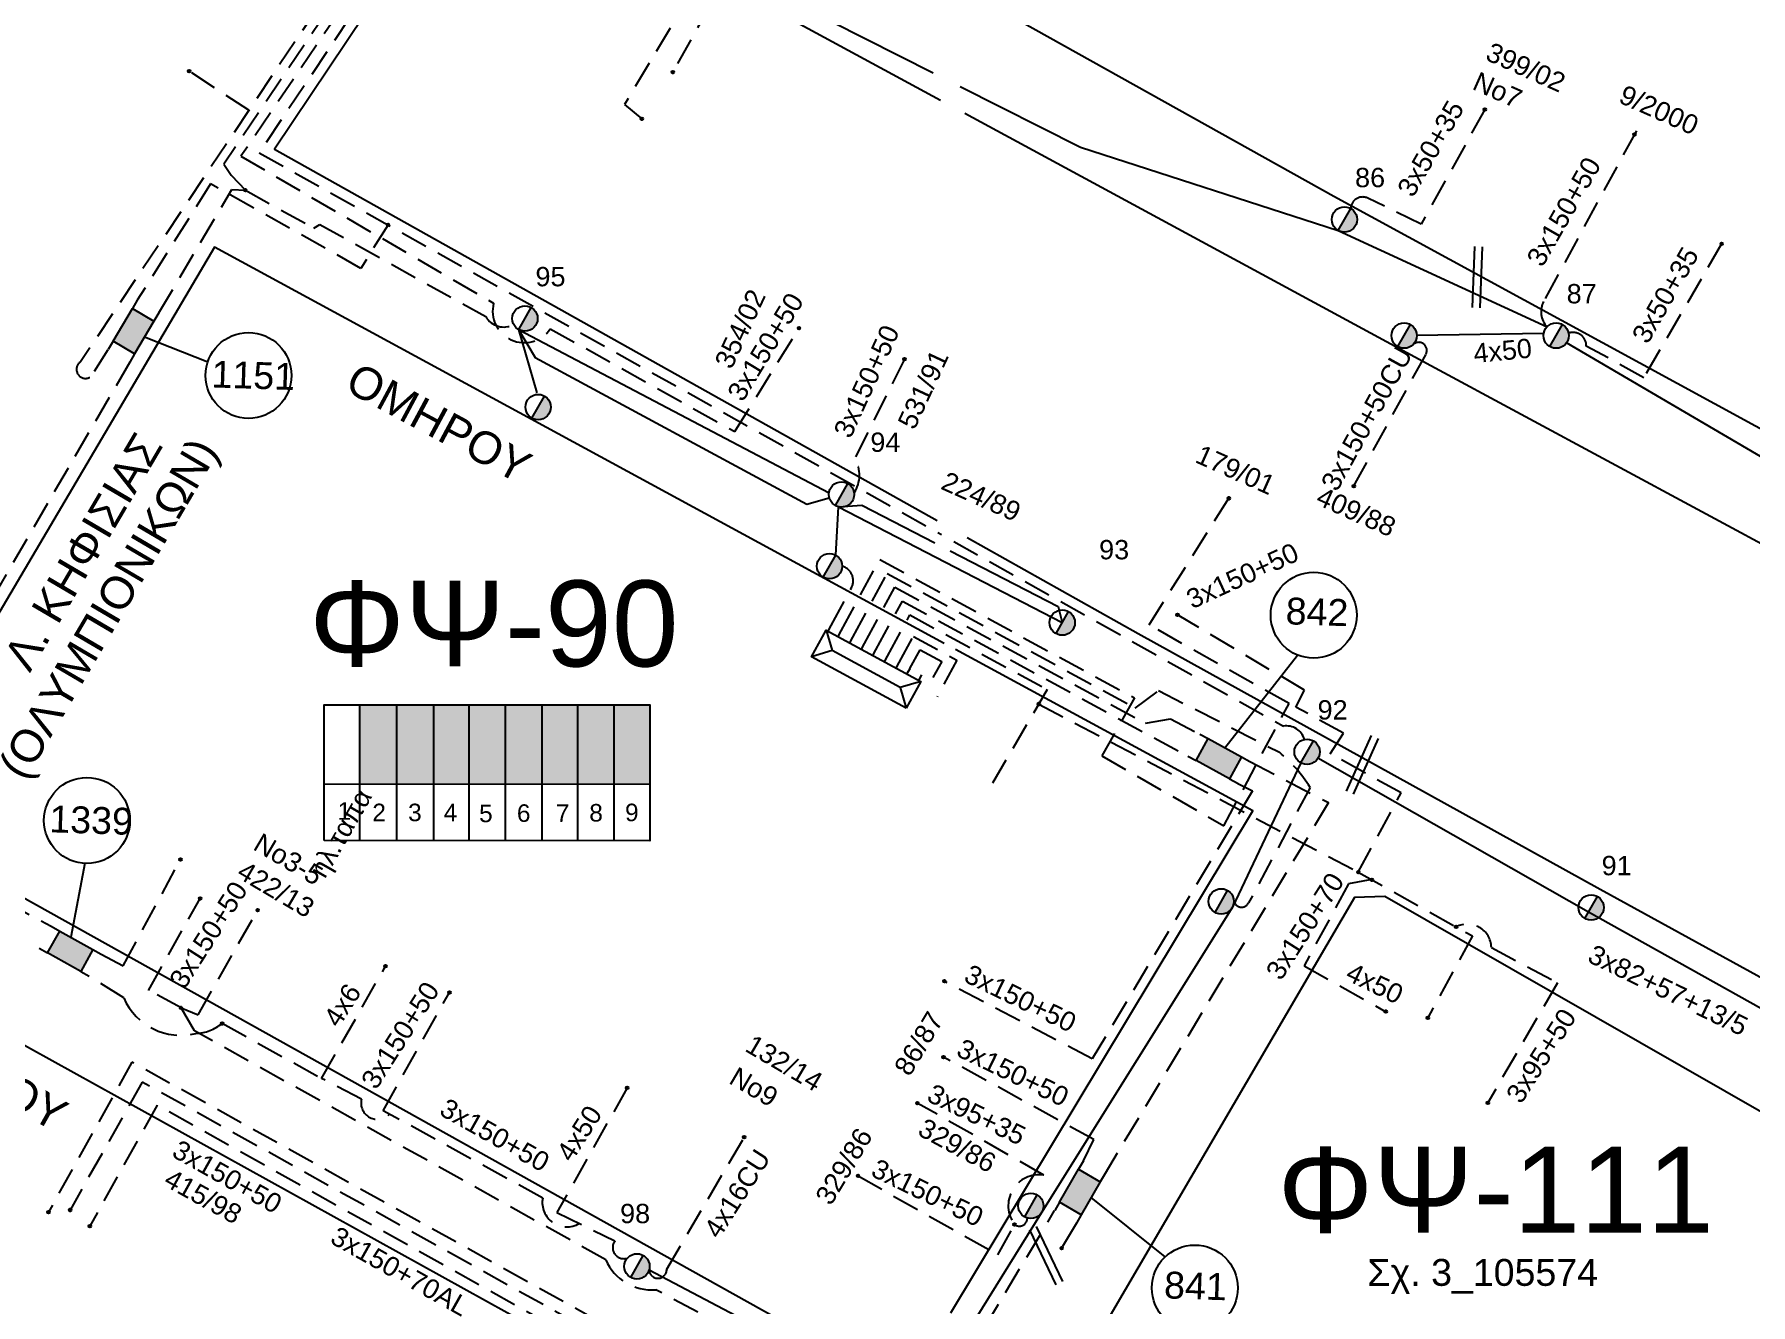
# Model space of a CAD drawing. Header units: millimetres. Extents: x 1421 to 11257, y 848 to 1896.
# Drawn here: x 10517.5 to 10677.4, y 1329.2 to 1447.4 of the extents above; entities that cross this region are included whole.
import ezdxf
from ezdxf.enums import TextEntityAlignment as Align

# ---------------------------------------------------------------- set-up
doc = ezdxf.new("R2010")
doc.units = ezdxf.units.MM
doc.linetypes.add('DASHED', pattern=[19.05, 12.7, -6.35])
for name, color, linetype, lineweight in [('3x150+50', 7, 'Continuous', 30), ('3x150+50 XLPE', 7, 'SYN_LINE', 30), ('3x150+70', 7, 'Continuous', 30), ('3x70+54.6+25 AL', 7, 'SYN_LINE', 30), ('3x82+57+13_5', 7, 'Continuous', 30), ('3x95+35', 7, 'Continuous', 30), ('3x95+50AL', 7, 'Continuous', 30), ('4x16CU', 7, 'Continuous', 30), ('4x50', 7, 'Continuous', 30), ('4x6', 7, 'SYN_LINE', 30), ('Άγνωστα', 7, 'Continuous', 30), ('Γυμνά εναέρια ΧΤ και ΦΟΠ (3Φ)   4x50+16AL', 7, 'Continuous', 30), ('Καλωδια Χ.Τ. 3x50+35', 7, 'Continuous', 30), ('Καλώδια ΧΤ   3x150+50CU', 7, 'DASHED', 30), ('Καλώδια ΧΤ   3x150AL+50CU', 7, 'DASHED', 30), ('Υπόγεια Καλώδια Δικτύου ΧΤ   .075', 7, 'DASHED', 30)]:
    doc.layers.add(name, color=color, linetype=linetype, lineweight=lineweight)
for name, color, linetype in [('Link Box 4 Διευθύνσεων', 7, 'Continuous'), ('Pillar OTE', 7, 'Continuous'), ('TEXT ΚΑΛΩΔΙΩΝ', 7, 'Continuous'), ('ΑΓΝΩΣΤΟ ΕΝΑΕΡΙΟ ΚΑΛΩΔΙΟ', 7, 'Continuous'), ('ΑΓΝΩΣΤΟ ΥΠΟΓΕΙΟ ΚΑΛΩΔΙΟ', 7, 'DASHED'), ('Στύλος ΦΜ', 7, 'Continuous'), ('Στύλος ΦΜ @ 1', 7, 'Continuous'), ('Συνδέσεις', 7, 'Continuous'), ('Τομή', 7, 'Continuous'), ('Υποσταθμός πόλεως', 7, 'Continuous'), ('Υπόβαθρο ΔΕΗ', 7, 'Continuous')]:
    doc.layers.add(name, color=color, linetype=linetype)
doc.styles.add('arial', font='ARIAL.TTF', dxfattribs={"height": 3})
doc.styles.get("Standard").update_dxf_attribs({"font": 'ARIAL.TTF', "height": 1.8})
doc.linetypes.add('SYN_LINE', pattern='A,0.5,-0.0001,["/\\/\\/\\/",Standard,S=0.1,R=0,X=0,Y=-0.05],-0.25', length=0.7501)

# ---------------------------------------------------------------- blocks, each defined once
blk = doc.blocks.new('ΥΠΑΡΧΩΝ ΤΣΙΜΕΝΤΕΝΙΟΣ ΣΤΥΛΟΣ')
at = {"layer": 'Στύλος ΦΜ'}
blk.add_hatch(color=7, dxfattribs=at).paths.add_polyline_path([(-1.29, -2.28, 0.574793), (2.62, 0, 0.268822), (1.3, 2.27)])
at = {"layer": 'Στύλος ΦΜ', "color": 7}
blk.add_line((-1.29, -2.28), (1.3, 2.27), dxfattribs=at)
blk.add_circle((0, 0), 2.62, dxfattribs=at)
at = {"layer": 'Στύλος ΦΜ', "flags": 4}
for tag, p in [('ΑΡΙΘΜΟΣ', (-4.68, 8.05)), ('ΤΥΠΟΣ', (-4.91, 3.03))]:
    blk.add_attdef(tag, p, '', height=4, dxfattribs=at)
blk = doc.blocks.new('LINK BOX 4 ΑΝΑΧΩΡΗΣΕΩΝ')
at = {"layer": 'Link Box 4 Διευθύνσεων', "ltscale": 40}
blk.add_hatch(color=256, dxfattribs=at).paths.add_polyline_path([(-3.54, 0), (-3.54, -4.67), (3.54, -4.67), (3.54, 0)])
for p, q in [((-3.54, 0), (-5.33, 0)), ((5.33, 0), (3.54, 0)), ((-3.54, -4.67), (-5.33, -4.67)), ((5.33, -4.67), (3.54, -4.67))]:
    blk.add_line(p, q, dxfattribs=at)
blk.add_lwpolyline([(-3.54, -4.67), (-3.54, 0), (3.54, 0), (3.54, -4.67)], close=True, dxfattribs=at)
blk = doc.blocks.new('ΥΠΟΣΤΑΘΜΟΣ ΠΟΛΕΩΣ 9 ΑΝΑΧΩΡΗΣΕΩΝ')
at = {"layer": 'Υποσταθμός πόλεως', "ltscale": 40}
for p, q in [((-9.63, -2.82), (-9.63, -4)), ((-7.12, -2.82), (-7.12, -4)), ((-4.84, -2.82), (-4.84, -4)), ((-2.36, -2.82), (-2.36, -4)), ((0.09, -2.82), (0.09, -4)), ((2.55, -2.82), (2.55, -4)), ((5.02, -2.82), (5.02, -4)), ((7.48, -2.82), (7.48, -4)), ((9.61, -2.82), (9.61, -4))]:
    blk.add_line(p, q, dxfattribs=at)
blk.add_lwpolyline([(-10.02, 2.82), (10.02, 2.82), (10.02, -2.82), (-10.02, -2.82)], close=True, dxfattribs=at)
for points in [[(-7.21, 0), (-10.02, 2.82)], [(-10.02, -2.82), (-7.21, 0)], [(-7.21, 0), (7.21, 0)], [(7.21, 0), (10.02, 2.82)], [(10.02, -2.82), (7.21, 0)]]:
    blk.add_lwpolyline(points, dxfattribs=at)
at = {"layer": 'Υποσταθμός πόλεως', "linetype": 'SYN_LINE', "ltscale": 40, "flags": 1}
for tag, p in [('ΜΕΤΑΣΧΗΜΑΤΙΣΜΟΣ', (10.79, 1.71)), ('ΙΣΧΥΣ', (10.77, -1.08)), ('ΑΡΙΘΜΟΣ', (10.89, -3.8))]:
    blk.add_attdef(tag, p, '', height=1.8, dxfattribs=at)
blk = doc.blocks.new('_ΣΥΝΔΕΣΗ')
at = {"layer": 'Συνδέσεις', "linetype": 'SYN_LINE', "ltscale": 40}
blk.add_hatch(color=256, dxfattribs=at).paths.add_polyline_path([(0.5, -0.01, 1), (-0.5, -0.01, 1)])
at = {"layer": 'Συνδέσεις'}
blk.add_circle((0, -0.01), 0.5, dxfattribs=at)
blk = doc.blocks.new('ΤΟΜΗ')
at = {"layer": 'Τομή', "ltscale": 40}
for p, q in [((11.33, -0.65), (-11.4, -0.65)), ((11.33, -3.42), (-11.4, -3.42))]:
    blk.add_line(p, q, dxfattribs=at)
blk = doc.blocks.new('A$C01BB34F8')
at = {"layer": 'Άγνωστα', "color": 7}
note = blk.add_mtext_dynamic_manual_height_columns('ηλ.ταπα\\P', width=1.8, gutter_width=12.5, heights=[0.0453, 0], dxfattribs=dict(at, insert=(0.37, 2.43), char_height=1.8, attachment_point=1, rotation=2.4309))
for column, words in zip(note.columns.linked_columns, ['\\P']):
    column.text = words

msp = doc.modelspace()

# ---------------------------------------------------------------- hatches: boundary and pattern name
at = {"layer": 'Καλώδια ΧΤ   3x150AL+50CU', "linetype": 'DASHED', "lineweight": -3, "ltscale": 0.2}
h = msp.add_hatch(color=133, dxfattribs=at)
h.dxf.hatch_style = 1
h.paths.add_polyline_path([(10551.31, 1385.06), (10547.87, 1385.06), (10547.87, 1377.7), (10551.3, 1377.69)])
h = msp.add_hatch(color=5, dxfattribs=at)
h.dxf.hatch_style = 1
h.paths.add_polyline_path([(10551.3, 1377.69), (10554.74, 1377.69), (10554.74, 1385.06), (10551.31, 1385.06)])
h = msp.add_hatch(color=27, dxfattribs=at)
h.dxf.hatch_style = 1
h.paths.add_polyline_path([(10558.04, 1385.06), (10554.74, 1385.06), (10554.74, 1377.69), (10558.04, 1377.69)])
h = msp.add_hatch(color=30, dxfattribs=at)
h.dxf.hatch_style = 1
h.paths.add_polyline_path([(10561.43, 1385.06), (10558.04, 1385.06), (10558.04, 1377.69), (10561.43, 1377.68)])
h = msp.add_hatch(color=1, dxfattribs=at)
h.dxf.hatch_style = 1
h.paths.add_polyline_path([(10561.43, 1377.68), (10564.82, 1377.68), (10564.83, 1385.06), (10561.43, 1385.06)])
h = msp.add_hatch(color=151, dxfattribs=at)
h.dxf.hatch_style = 1
h.paths.add_polyline_path([(10564.77, 1377.68), (10568.16, 1377.68), (10568.16, 1385.06), (10564.77, 1385.06)])
h = msp.add_hatch(color=206, dxfattribs=at)
h.dxf.hatch_style = 1
h.paths.add_polyline_path([(10568.1, 1377.68), (10571.5, 1377.68), (10571.5, 1385.06), (10568.1, 1385.06)])
h = msp.add_hatch(color=6, dxfattribs=at)
h.dxf.hatch_style = 1
h.paths.add_polyline_path([(10571.49, 1377.68), (10574.89, 1377.68), (10574.89, 1385.06), (10571.49, 1385.06)])

# ---------------------------------------------------------------- linework, layer by layer
at = {"layer": '3x150+50', "color": 5, "linetype": 'DASHED', "lineweight": -3, "ltscale": 0.2}
msp.add_lwpolyline([(10666.71, 1438.48), (10658.08, 1422.59, 0.327442), (10658.4, 1420.24, 5.658763)], format="xyb", dxfattribs=at)
at = {"layer": '3x150+50', "color": 6, "linetype": 'DASHED', "lineweight": -3, "ltscale": 0.2}
msp.add_lwpolyline([(10592.67, 1391.93), (10596.27, 1398.57), (10619.98, 1385.7), (10616.94, 1380.3), (10628.3, 1373.79), (10634.37, 1385.18), (10621.34, 1392.49), (10628.76, 1404.27)], dxfattribs=at)
at = {"layer": '3x150+50', "color": 1, "linetype": 'DASHED', "lineweight": -3, "ltscale": 0.2}
msp.add_lwpolyline([(10593.75, 1391.34), (10596.97, 1397.28), (10620.05, 1384.75), (10622.23, 1386.37), (10633.47, 1380.64, -0.081401), (10636.33, 1377.36), (10630.61, 1366.61, -0.683125), (10629.24, 1366.77, 7.797317)], format="xyb", dxfattribs=at)
at = {"layer": '3x150+50', "color": 30, "linetype": 'DASHED', "lineweight": -3, "ltscale": 0.2}
msp.add_lwpolyline([(10594.83, 1390.75), (10597.68, 1395.99), (10621, 1383.33), (10623.33, 1383.75), (10626.05, 1382.33)], dxfattribs=at)
at = {"layer": '3x150+50', "color": 151, "linetype": 'DASHED', "lineweight": -3, "ltscale": 0.2}
for points in [[(10595.91, 1390.16), (10598.38, 1394.7), (10624.93, 1380.28)], [(10629.62, 1377.74), (10630.96, 1377.04), (10616.05, 1352.11), (10602.38, 1359.26)]]:
    msp.add_lwpolyline(points, dxfattribs=at)
at = {"layer": '3x150+50', "color": 27, "linetype": 'DASHED', "lineweight": -3, "ltscale": 0.2}
for points in [[(10640.82, 1369.48), (10644.82, 1376.86), (10638.19, 1380.5), (10639.45, 1382.4), (10635.02, 1384.83), (10635.81, 1386.41), (10623.98, 1393.42)], [(10611.07, 1385.12), (10640.82, 1369.48), (10651.45, 1363.54), (10647.29, 1355.92)]]:
    msp.add_lwpolyline(points, dxfattribs=at)
at = {"layer": '3x150+50', "color": 5, "linetype": 'DASHED', "lineweight": -3, "ltscale": 0.2}
msp.add_lwpolyline([(10531.21, 1356.84), (10532.8, 1356.21), (10538.34, 1365.95)], dxfattribs=at)
at = {"layer": '3x150+50', "color": 62, "linetype": 'DASHED', "lineweight": -3, "ltscale": 0.2}
msp.add_lwpolyline([(10568.31, 1336.79, -0.644378), (10564.88, 1339.15), (10550.04, 1347.28), (10556.2, 1358.29)], format="xyb", dxfattribs=at)
at = {"layer": '3x150+50', "color": 6, "linetype": 'DASHED', "lineweight": -3, "ltscale": 0.2}
msp.add_lwpolyline([(10673.91, 1282.33, 1.020917), (10671.38, 1282.73), (10666.75, 1274.02), (10586.78, 1318.42), (10526.64, 1351.8), (10518.87, 1337.84)], format="xyb", dxfattribs=at)
at = {"layer": '3x150+50', "color": 27, "linetype": 'DASHED', "lineweight": -3, "ltscale": 0.2}
msp.add_lwpolyline([(10674.66, 1283.7, 0.577025), (10669.87, 1283.29), (10664.66, 1273.8), (10596.24, 1311.84), (10584.9, 1318.14), (10527.6, 1349.94), (10520.88, 1338.03)], format="xyb", dxfattribs=at)
at = {"layer": '3x150+50 XLPE', "color": 85, "linetype": 'DASHED', "lineweight": -3, "ltscale": 0.2}
msp.add_lwpolyline([(10579.84, 1453.71, -0.92909), (10578.72, 1451.29), (10572.5, 1440.92), (10574.11, 1439.59)], format="xyb", dxfattribs=at)
at = {"layer": '3x150+50 XLPE', "color": 6, "linetype": 'DASHED', "lineweight": -3, "ltscale": 0.2}
msp.add_lwpolyline([(10582.09, 1452.49, -0.91677), (10580.56, 1450.25), (10576.99, 1443.94)], format="xyb", dxfattribs=at)
at = {"layer": '3x150+50 XLPE', "color": 5, "linetype": 'DASHED', "lineweight": -3, "ltscale": 0.2}
msp.add_lwpolyline([(10544.13, 1429.76), (10559.58, 1421.18, 0.406076), (10562.19, 1420.44)], format="xyb", dxfattribs=at)
at = {"layer": '3x150+50 XLPE', "color": 2, "linetype": 'DASHED', "lineweight": -3, "ltscale": 0.2}
for points in [[(10526.44, 1416.94), (10501.42, 1373.99), (10519.13, 1364.44)], [(10523.78, 1361.84), (10525.82, 1360.76), (10531.15, 1370.64)]]:
    msp.add_lwpolyline(points, dxfattribs=at)
at = {"layer": '3x150+50 XLPE', "color": 206, "linetype": 'DASHED', "lineweight": -3, "ltscale": 0.2}
msp.add_lwpolyline([(10591.73, 1392.43), (10593.63, 1395.95, 0.487956), (10592.77, 1397.93)], format="xyb", dxfattribs=at)
at = {"layer": '3x150+50 XLPE', "color": 5, "linetype": 'DASHED', "lineweight": -3, "ltscale": 0.2}
msp.add_lwpolyline([(10598.08, 1388.99), (10599.4, 1391.41), (10603.43, 1389.22), (10601.62, 1385.79)], dxfattribs=at)
at = {"layer": '3x150+50 XLPE', "color": 133, "linetype": 'DASHED', "lineweight": -3, "ltscale": 0.2}
msp.add_lwpolyline([(10599.08, 1388.44), (10600.02, 1390.17), (10602.04, 1389.07), (10601.22, 1387.59)], dxfattribs=at)
at = {"layer": '3x150+50 XLPE', "color": 30, "linetype": 'DASHED', "lineweight": -3, "ltscale": 0.2}
msp.add_lwpolyline([(10630.73, 1379.79), (10638.05, 1375.95), (10617.24, 1341.43)], dxfattribs=at)
at = {"layer": '3x150+70', "color": 27, "linetype": 'DASHED', "lineweight": -3, "ltscale": 0.2}
msp.add_lwpolyline([(10642.09, 1368.78), (10639.92, 1368.38), (10635.77, 1360.77)], dxfattribs=at)
at = {"layer": '3x150+70', "color": 133, "linetype": 'DASHED', "lineweight": -3, "ltscale": 0.2}
msp.add_lwpolyline([(10597.92, 1309.46, 0.297885), (10594, 1311.53), (10582.23, 1318.09), (10528.98, 1347.78), (10522.72, 1336.54)], format="xyb", dxfattribs=at)
at = {"layer": '3x70+54.6+25 AL', "color": 2, "linetype": 'SYN_LINE', "lineweight": -3, "ltscale": 10}
for points in [[(10562.64, 1419.98), (10591.54, 1404.79)], [(10562.64, 1419.98), (10564.19, 1417.37), (10589.49, 1403.73), (10591.57, 1404.31)]]:
    msp.add_lwpolyline(points, dxfattribs=at)
at = {"layer": '3x70+54.6+25 AL', "color": 62, "linetype": 'SYN_LINE', "lineweight": -3, "ltscale": 15}
msp.add_lwpolyline([(10730.61, 1379.83), (10710.53, 1389.42), (10697.89, 1397.6), (10684.93, 1404.24), (10660.21, 1418.74)], dxfattribs=at)
at = {"layer": '3x70+54.6+25 AL', "color": 206, "linetype": 'SYN_LINE', "lineweight": -3, "ltscale": 10}
for points in [[(10592.18, 1398.98), (10592.41, 1403.49)], [(10592.41, 1403.49), (10594.59, 1403.63), (10601.4, 1400.12)], [(10592.41, 1403.49), (10613.26, 1392.7)], [(10602.81, 1399.39), (10612.87, 1394.19), (10613.26, 1392.7)]]:
    msp.add_lwpolyline(points, dxfattribs=at)
at = {"layer": '3x82+57+13_5', "color": 5, "linetype": 'Continuous', "lineweight": -3, "ltscale": 0.2}
for points in [[(10588.57, 1450.24), (10601.25, 1443.85)], [(10603.76, 1442.59), (10614.97, 1436.94), (10638.95, 1429.2), (10658.4, 1420.24)]]:
    msp.add_lwpolyline(points, dxfattribs=at)
at = {"layer": '3x82+57+13_5', "color": 62, "linetype": 'Continuous', "lineweight": -3, "ltscale": 0.2}
msp.add_lwpolyline([(10707.62, 1341.34), (10684.69, 1353.23), (10662.24, 1365.74), (10637.06, 1380.09)], dxfattribs=at)
at = {"layer": '3x95+35', "color": 1, "linetype": 'DASHED', "lineweight": -3, "ltscale": 0.2}
msp.add_lwpolyline([(10608.82, 1336.68, -0.673169), (10611.54, 1341.29), (10599.76, 1347.99)], format="xyb", dxfattribs=at)
at = {"layer": '3x95+50AL', "color": 27, "linetype": 'DASHED', "lineweight": -3, "ltscale": 0.2}
msp.add_lwpolyline([(10649.94, 1364.39, -0.555935), (10653.21, 1362.47), (10659.36, 1359.18), (10652.88, 1348.01)], format="xyb", dxfattribs=at)
at = {"layer": '4x16CU', "color": 62, "linetype": 'DASHED', "lineweight": -3, "ltscale": 0.2}
msp.add_lwpolyline([(10574.79, 1332.45, 0.978546), (10576.43, 1332.52), (10583.65, 1344.81)], format="xyb", dxfattribs=at)
at = {"layer": '4x50', "color": 62, "linetype": 'Continuous', "lineweight": -3, "ltscale": 0.2}
msp.add_lwpolyline([(10658.08, 1419.6), (10646.27, 1419.43)], dxfattribs=at)
at = {"layer": '4x50', "color": 27, "linetype": 'DASHED', "lineweight": -3, "ltscale": 0.2}
msp.add_lwpolyline([(10635.77, 1360.77), (10643.38, 1356.49)], dxfattribs=at)
at = {"layer": '4x50', "color": 62, "linetype": 'DASHED', "lineweight": -3, "ltscale": 0.2}
msp.add_lwpolyline([(10572.74, 1349.4), (10566.21, 1337.82), (10571.6, 1335.16, 0.730664), (10572.77, 1333.56, -2.262632)], format="xyb", dxfattribs=at)
at = {"layer": '4x6', "color": 62, "linetype": 'DASHED', "lineweight": -3, "ltscale": 0.2}
for points in [[(10550.63, 1346.95, -0.757274), (10548, 1348.34), (10544.29, 1350.29), (10550.25, 1360.72)], [(10532.6, 1354.47), (10532.6, 1354.47, -0.368134), (10525.88, 1357.77), (10522.65, 1359.8)], [(10532.6, 1354.47, 0.164164), (10535.04, 1355.41, -1.45925)]]:
    msp.add_lwpolyline(points, format="xyb", dxfattribs=at)
msp.add_lwpolyline([(10535.04, 1355.41), (10544.29, 1350.29)], dxfattribs=at)
at = {"layer": 'Pillar OTE', "lineweight": -3, "ltscale": 40}
for points in [[(10544.54, 1372.42), (10544.54, 1385.06), (10574.87, 1385.06), (10574.87, 1372.39), (10544.54, 1372.42)], [(10547.86, 1372.42), (10547.87, 1385.06)], [(10551.3, 1372.41), (10551.31, 1385.06)], [(10554.74, 1372.41), (10554.74, 1385.06)], [(10558.04, 1372.41), (10558.04, 1385.06)], [(10561.43, 1372.4), (10561.43, 1385.06)], [(10564.82, 1372.4), (10564.83, 1385.06)], [(10568.16, 1372.4), (10568.16, 1385.06)], [(10571.55, 1372.39), (10571.55, 1385.06)], [(10544.54, 1377.7), (10574.87, 1377.67)]]:
    msp.add_lwpolyline(points, dxfattribs=at)
at = {"layer": 'ΑΓΝΩΣΤΟ ΕΝΑΕΡΙΟ ΚΑΛΩΔΙΟ', "color": 2, "linetype": 'Continuous', "lineweight": -3, "ltscale": 0.2}
msp.add_lwpolyline([(10562.64, 1419.98), (10564.33, 1414.09)], dxfattribs=at)
at = {"layer": 'ΑΓΝΩΣΤΟ ΕΝΑΕΡΙΟ ΚΑΛΩΔΙΟ', "color": 1, "linetype": 'Continuous', "lineweight": -3, "ltscale": 0.2}
msp.add_lwpolyline([(10635.47, 1379.66), (10629.12, 1366.23), (10611.3, 1337.73), (10600.31, 1320.06)], dxfattribs=at)
at = {"layer": 'ΑΓΝΩΣΤΟ ΥΠΟΓΕΙΟ ΚΑΛΩΔΙΟ', "color": 173, "linetype": 'DASHED', "lineweight": -3, "ltscale": 0.2}
for points in [[(10562.41, 1479.92), (10556.11, 1470.45, 0.481175), (10556.62, 1468.87), (10554.52, 1465.74), (10521.84, 1416.96, 1.492344), (10523.14, 1416.11), (10524.43, 1418.13)], [(10544.42, 1450.67), (10545.97, 1449.58), (10536.78, 1436.1), (10560.31, 1422.42, 0.841631), (10565.59, 1420.05), (10582.77, 1410.48), (10588.75, 1420.11)]]:
    msp.add_lwpolyline(points, format="xyb", dxfattribs=at)
at = {"layer": 'ΑΓΝΩΣΤΟ ΥΠΟΓΕΙΟ ΚΑΛΩΔΙΟ', "color": 5, "linetype": 'DASHED', "lineweight": -3, "ltscale": 0.2}
msp.add_lwpolyline([(10586.84, 1454.35, 0.483035), (10574.62, 1461.62), (10560.81, 1468.81, 0.382601), (10557.45, 1468.31), (10555.47, 1465.39), (10535.18, 1435.35), (10535.88, 1434.35), (10537.2, 1432.94), (10543.57, 1429.42), (10544.13, 1429.76)], format="xyb", dxfattribs=at)
at = {"layer": 'ΑΓΝΩΣΤΟ ΥΠΟΓΕΙΟ ΚΑΛΩΔΙΟ', "color": 2, "linetype": 'DASHED', "lineweight": -3, "ltscale": 0.2}
for points in [[(10581.21, 1456.17, 0.620256), (10575.11, 1456.86), (10559.35, 1465.06), (10558.11, 1465.71), (10557.51, 1464.81), (10538.49, 1436.42), (10602.01, 1400.89)], [(10603.15, 1400.25), (10633.85, 1383.07, -0.375514), (10635.8, 1381.84)]]:
    msp.add_lwpolyline(points, format="xyb", dxfattribs=at)
at = {"layer": 'ΑΓΝΩΣΤΟ ΥΠΟΓΕΙΟ ΚΑΛΩΔΙΟ', "color": 173, "linetype": 'DASHED', "lineweight": -3, "ltscale": 0.2}
msp.add_lwpolyline([(10537.53, 1440.38), (10531.97, 1444.01)], dxfattribs=at)
at = {"layer": 'ΑΓΝΩΣΤΟ ΥΠΟΓΕΙΟ ΚΑΛΩΔΙΟ', "color": 2, "linetype": 'DASHED', "lineweight": -3, "ltscale": 0.2}
msp.add_lwpolyline([(10550.48, 1429.72), (10547.96, 1425.67), (10533.96, 1433.53), (10527.14, 1422.72)], dxfattribs=at)
at = {"layer": 'ΑΓΝΩΣΤΟ ΥΠΟΓΕΙΟ ΚΑΛΩΔΙΟ', "color": 5, "linetype": 'DASHED', "lineweight": -3, "ltscale": 0.2}
msp.add_lwpolyline([(10529.15, 1421.53), (10535.94, 1433), (10537.2, 1432.94)], dxfattribs=at)
at = {"layer": 'ΑΓΝΩΣΤΟ ΥΠΟΓΕΙΟ ΚΑΛΩΔΙΟ', "color": 206, "linetype": 'DASHED', "lineweight": -3, "ltscale": 0.2}
msp.add_lwpolyline([(10598.56, 1417.21), (10593.94, 1407.96, -0.295343), (10593.88, 1404.78, 6.327541)], format="xyb", dxfattribs=at)
at = {"layer": 'Γυμνά εναέρια ΧΤ και ΦΟΠ (3Φ)   4x50+16AL', "color": 62, "linetype": 'Continuous', "lineweight": -3, "ltscale": 0.2}
msp.add_lwpolyline([(10598.47, 1319.97), (10574.79, 1332.45)], dxfattribs=at)
at = {"layer": 'Καλωδια Χ.Τ. 3x50+35', "color": 5, "linetype": 'DASHED', "lineweight": -3, "ltscale": 0.2}
msp.add_lwpolyline([(10652.61, 1440.46), (10646.68, 1429.79), (10641.7, 1432.2, 0.543992), (10640.12, 1431.24, 2.522523)], format="xyb", dxfattribs=at)
at = {"layer": 'Καλωδια Χ.Τ. 3x50+35', "color": 62, "linetype": 'DASHED', "lineweight": -3, "ltscale": 0.2}
msp.add_lwpolyline([(10674.65, 1427.96), (10667.41, 1415.49), (10662.05, 1418.44, 0.534067), (10660.4, 1419.63, 45.210647)], format="xyb", dxfattribs=at)
at = {"layer": 'Καλώδια ΧΤ   3x150+50CU', "color": 62, "linetype": 'DASHED', "lineweight": -3, "ltscale": 0.2}
msp.add_lwpolyline([(10640.39, 1405.38), (10647.11, 1417.66, 0.87271), (10645.91, 1418.56, 0.669349)], format="xyb", dxfattribs=at)
at = {"layer": 'Καλώδια ΧΤ   3x150+50CU', "color": 5, "linetype": 'DASHED', "lineweight": -3, "ltscale": 0.2}
for points in [[(10596.24, 1319.11, -0.026755), (10596.12, 1319.53), (10575.41, 1330.62, -0.321383), (10570.76, 1333.4), (10532.46, 1354.71), (10531.21, 1356.84), (10528.19, 1358.47), (10532.99, 1367.03)], [(10601.37, 1316.62, 0.415344), (10602.11, 1320.57), (10612.55, 1337.99)]]:
    msp.add_lwpolyline(points, format="xyb", dxfattribs=at)
at = {"layer": 'Καλώδια ΧΤ   3x150+50CU', "color": 30, "linetype": 'DASHED', "lineweight": -3, "ltscale": 0.2}
for points in [[(10615.23, 1342.6), (10616.19, 1344.6), (10602.21, 1352.27)], [(10614.57, 1336.82), (10613.2, 1334.48)]]:
    msp.add_lwpolyline(points, dxfattribs=at)
at = {"layer": 'Καλώδια ΧΤ   3x150+50CU', "color": 1, "linetype": 'DASHED', "lineweight": -3, "ltscale": 0.2}
msp.add_lwpolyline([(10594.24, 1341.21), (10607.25, 1333.88), (10608.82, 1336.68, 0.640703), (10610.01, 1337.35, -1.117933)], format="xyb", dxfattribs=at)
at = {"layer": 'Υπόβαθρο ΔΕΗ', "lineweight": -3, "ltscale": 0.1}
for points in [[(10602.8, 1452.35), (10638.54, 1432.38), (10730.98, 1382.06), (10751.34, 1417.21), (10685.5, 1453.91), (10619.26, 1491.07), (10587.23, 1509.25), (10564.51, 1473.74), (10602.46, 1452.54)], [(10601.93, 1441.3), (10579.5, 1453.44), (10558.44, 1464.41), (10539.92, 1436.77), (10601.6, 1402.19)], [(10604.39, 1400.63), (10620.33, 1391.69), (10663.34, 1367.91), (10708.41, 1343.18), (10726.22, 1374.99), (10706.45, 1384.9), (10647.57, 1416.61), (10604.2, 1440.07)], [(10602.26, 1390.77), (10534.34, 1427.64), (10503.04, 1374.63), (10598.59, 1321.32), (10602.05, 1327.07)], [(10602.89, 1328.46), (10631, 1375.17), (10603.31, 1390.2)]]:
    msp.add_lwpolyline(points, dxfattribs=at)
at = {"layer": 'Υπόβαθρο ΔΕΗ', "lineweight": -3}
for points in [[(10527.82, 1419.29), (10533.7, 1416.98)], [(10628.39, 1381.06), (10635.17, 1389.68)], [(10522.24, 1370.3), (10520.95, 1363.42)], [(10622.85, 1333.69), (10615.95, 1339.19)]]:
    msp.add_lwpolyline(points, dxfattribs=at)
at = {"layer": 'Υπόβαθρο ΔΕΗ', "lineweight": -3, "ltscale": 0.1}
for points in [[(10702.54, 1333.32), (10643.28, 1367.21), (10640.46, 1367.13), (10610.22, 1315.39), (10672.12, 1281.05)], [(10501.24, 1317.82), (10489.9, 1352.02), (10496.98, 1364.22), (10579.74, 1318.44), (10592.59, 1311.33), (10566.83, 1267.13), (10506.22, 1302.78)]]:
    msp.add_lwpolyline(points, close=True, dxfattribs=at)
at = {"layer": 'Υπόβαθρο ΔΕΗ', "lineweight": -3}
for centre in [(10537.49, 1415.7), (10636.67, 1393.39), (10522.45, 1374.29), (10625.6, 1330.78)]:
    msp.add_circle(centre, 4, dxfattribs=at)
at = {"layer": 'Υπόγεια Καλώδια Δικτύου ΧΤ   .075', "color": 27, "linetype": 'DASHED', "lineweight": -3, "ltscale": 0.2}
msp.add_lwpolyline([(10596.99, 1389.58), (10599.07, 1393.41), (10611.86, 1386.47), (10606.77, 1377.76)], dxfattribs=at)

# ---------------------------------------------------------------- block references
at = {"layer": '3x150+50 XLPE', "color": 7, "linetype": 'DASHED', "lineweight": -3, "ltscale": 0.2, "rotation": 57.77255217523139}
msp.add_blockref('A$C01BB34F8', (10537.79, 1355.66), dxfattribs=at)
at = {"layer": 'Link Box 4 Διευθύνσεων', "lineweight": -3}
for p, xscale, yscale, zscale, rotation in [((10525.78, 1420.42), 0.4999999999999998, 0.4999999999999998, 0.4999999999999998, 59.43775118113164), ((10627.28, 1379.01), 0.4999999999999999, 0.4999999999999999, 0.4999999999999999, 151.5031712097661), ((10520.32, 1361.1), 0.4999999999999997, 0.4999999999999997, 0.4999999999999997, 150.8418962034685), ((10613.89, 1340.3), 0.4999999999999997, 0.4999999999999997, 0.4999999999999997, 59.88792151950855)]:
    msp.add_blockref('LINK BOX 4 ΑΝΑΧΩΡΗΣΕΩΝ', p, dxfattribs=dict(at, xscale=xscale, yscale=yscale, zscale=zscale, rotation=rotation))
at = {"layer": 'Στύλος ΦΜ @ 1', "color": 1, "lineweight": -3, "ltscale": 40}
ref = msp.add_blockref('ΥΠΑΡΧΩΝ ΤΣΙΜΕΝΤΕΝΙΟΣ ΣΤΥΛΟΣ', (10639.53, 1430.22), dxfattribs=dict(at, xscale=0.4499999999998181, yscale=0.4499999999998181, zscale=0.4499999999998181))
ref.add_attrib('ΑΡΙΘΜΟΣ', '86', (10640.52, 1433.22), dxfattribs={"layer": 'Στύλος ΦΜ', "height": 1.8, "flags": 4})
ref = msp.add_blockref('ΥΠΑΡΧΩΝ ΤΣΙΜΕΝΤΕΝΙΟΣ ΣΤΥΛΟΣ', (10563.23, 1421), dxfattribs=dict(at, xscale=0.4499999999998181, yscale=0.4499999999998181, zscale=0.4499999999998181))
ref.add_attrib('ΑΡΙΘΜΟΣ', '95', (10564.21, 1424), dxfattribs={"layer": 'Στύλος ΦΜ', "height": 1.8, "flags": 4})
ref = msp.add_blockref('ΥΠΑΡΧΩΝ ΤΣΙΜΕΝΤΕΝΙΟΣ ΣΤΥΛΟΣ', (10659.24, 1419.41), dxfattribs=dict(at, xscale=0.4499999999998181, yscale=0.4499999999998181, zscale=0.4499999999998181))
ref.add_attrib('ΑΡΙΘΜΟΣ', '87', (10660.22, 1422.41), dxfattribs={"layer": 'Στύλος ΦΜ', "height": 1.8, "flags": 4})
at = {"layer": 'Στύλος ΦΜ @ 1', "color": 1, "lineweight": -3, "ltscale": 40, "xscale": 0.4499999999998181, "yscale": 0.4499999999998181, "zscale": 0.4499999999998181}
for p in [(10645.09, 1419.41), (10564.46, 1412.76), (10591.59, 1397.95), (10628.06, 1366.76), (10610.34, 1338.42)]:
    msp.add_blockref('ΥΠΑΡΧΩΝ ΤΣΙΜΕΝΤΕΝΙΟΣ ΣΤΥΛΟΣ', p, dxfattribs=at)
at = {"layer": 'Στύλος ΦΜ @ 1', "color": 1, "lineweight": -3, "ltscale": 40}
ref = msp.add_blockref('ΥΠΑΡΧΩΝ ΤΣΙΜΕΝΤΕΝΙΟΣ ΣΤΥΛΟΣ', (10592.71, 1404.63), dxfattribs=dict(at, xscale=0.4499999999998181, yscale=0.4499999999998181, zscale=0.4499999999998181))
ref.add_attrib('ΑΡΙΘΜΟΣ', '94', (10595.39, 1408.59), dxfattribs={"layer": 'Στύλος ΦΜ', "height": 1.8, "flags": 4})
ref = msp.add_blockref('ΥΠΑΡΧΩΝ ΤΣΙΜΕΝΤΕΝΙΟΣ ΣΤΥΛΟΣ', (10613.26, 1392.7), dxfattribs=dict(at, xscale=0.4499999999998181, yscale=0.4499999999998181, zscale=0.4499999999998181))
ref.add_attrib('ΑΡΙΘΜΟΣ', '93', (10616.69, 1398.59), dxfattribs={"layer": 'Στύλος ΦΜ', "height": 1.8, "flags": 4})
ref = msp.add_blockref('ΥΠΑΡΧΩΝ ΤΣΙΜΕΝΤΕΝΙΟΣ ΣΤΥΛΟΣ', (10636.05, 1380.68), dxfattribs=dict(at, xscale=0.4499999999998181, yscale=0.4499999999998181, zscale=0.4499999999998181))
ref.add_attrib('ΑΡΙΘΜΟΣ', '92', (10637.03, 1383.68), dxfattribs={"layer": 'Στύλος ΦΜ', "height": 1.8, "flags": 4})
ref = msp.add_blockref('ΥΠΑΡΧΩΝ ΤΣΙΜΕΝΤΕΝΙΟΣ ΣΤΥΛΟΣ', (10662.5, 1366.19), dxfattribs=dict(at, xscale=0.4499999999998181, yscale=0.4499999999998181, zscale=0.4499999999998181))
ref.add_attrib('ΑΡΙΘΜΟΣ', '91', (10663.48, 1369.19), dxfattribs={"layer": 'Στύλος ΦΜ', "height": 1.8, "flags": 4})
ref = msp.add_blockref('ΥΠΑΡΧΩΝ ΤΣΙΜΕΝΤΕΝΙΟΣ ΣΤΥΛΟΣ', (10573.66, 1332.79), dxfattribs=dict(at, xscale=0.4499999999998181, yscale=0.4499999999998181, zscale=0.4499999999998181))
ref.add_attrib('ΑΡΙΘΜΟΣ', '98', (10572.09, 1336.81), dxfattribs={"layer": 'Στύλος ΦΜ', "height": 1.8, "flags": 4})
at = {"layer": 'Συνδέσεις', "lineweight": -3, "xscale": 0.25, "yscale": 0.25, "zscale": 0.25}
for p in [(10531.97, 1444.02), (10576.99, 1443.94), (10652.61, 1440.46), (10574.12, 1439.6), (10666.53, 1438.14), (10537.2, 1432.94), (10550.48, 1429.72), (10674.65, 1427.96), (10588.75, 1420.11), (10598.56, 1417.22), (10640.41, 1405.41), (10628.76, 1404.27), (10623.99, 1393.42), (10611.07, 1385.13), (10531.15, 1370.65), (10640.82, 1369.49), (10642.09, 1368.78), (10533, 1367.04), (10538.34, 1365.95), (10649.94, 1364.39), (10550.25, 1360.72), (10556.2, 1358.29), (10602.28, 1359.33), (10531.21, 1356.84), (10535.04, 1355.41), (10643.39, 1356.5), (10647.3, 1355.93), (10602.21, 1352.27), (10572.74, 1349.41), (10599.76, 1347.99), (10652.88, 1348.01), (10583.65, 1344.81), (10594.24, 1341.21), (10518.87, 1337.84), (10520.88, 1338.04), (10522.72, 1336.54), (10608.82, 1336.68), (10613.2, 1334.48)]:
    msp.add_blockref('_ΣΥΝΔΕΣΗ', p, dxfattribs=at)
at = {"layer": 'Τομή', "lineweight": -3, "xscale": 0.2499999999999998, "yscale": 0.2499999999999998, "zscale": 0.2499999999999998}
for p, rotation in [((10652.43, 1424.82), 267.8086184310402), ((10641.67, 1379.26), 245.7997813997417), ((10612.25, 1334), 295.5660411043995)]:
    msp.add_blockref('ΤΟΜΗ', p, dxfattribs=dict(at, rotation=rotation))
at = {"layer": 'Υποσταθμός πόλεως', "lineweight": -3, "xscale": 0.4999999999999999, "yscale": 0.4999999999999999, "zscale": 0.4999999999999999, "rotation": 151.5031712097584}
msp.add_blockref('ΥΠΟΣΤΑΘΜΟΣ ΠΟΛΕΩΣ 9 ΑΝΑΧΩΡΗΣΕΩΝ', (10595, 1388.38), dxfattribs=at)

# ---------------------------------------------------------------- texts
at = {"lineweight": -3, "ltscale": 30, "char_height": 1.63, "width": 11.2573, "attachment_point": 1}
for s, insert in [('1', (10545.78, 1375.98)), ('2', (10549.02, 1375.85)), ('3', (10552.35, 1375.85)), ('4', (10555.66, 1375.85)), ('5', (10558.96, 1375.76)), ('6', (10562.48, 1375.79)), ('7', (10566.11, 1375.79)), ('8', (10569.22, 1375.82)), ('9', (10572.55, 1375.85))]:
    msp.add_mtext(s, dxfattribs=dict(at, insert=insert))
at = {"layer": 'TEXT ΚΑΛΩΔΙΩΝ', "lineweight": -3, "ltscale": 15, "style": 'arial'}
for s, rotation, p in [('3x50+35', 60.1217, (10647.55, 1436.83)), ('3x150+50', 60.1217, (10659.95, 1430.95)), ('3x50+35', 60.1217, (10669.4, 1423.19)), ('3x150+50', 58.7908, (10585.62, 1418.37)), ('3x150+50', 65.4114, (10595.03, 1415.16)), ('4x50', 5.5141, (10654.26, 1418.01)), ('3x150+50CU', 61.19, (10641.6, 1411.69)), ('3x150+50', 24.6761, (10630.03, 1397.07)), ('3x150+50', 57.4938, (10533.75, 1363.65)), ('3x150+70', 57.4938, (10635.85, 1364.46)), ('3x82+57+13/5', 334.1546, (10669.67, 1358.5)), ('3x150+50', 334.1546, (10609.37, 1357.74)), ('4x50', 334.1546, (10642.36, 1359.14)), ('4x6', 57.4938, (10546.22, 1357.11)), ('3x150+50', 57.4938, (10551.61, 1354.31)), ('3x95+50', 57.4938, (10657.84, 1352.4)), ('3x150+50', 334.1546, (10608.67, 1350.83)), ('3x95+35', 334.1546, (10605.29, 1346.93)), ('3x150+50', 330.6334, (10560.43, 1345.02)), ('4x50', 57.4938, (10568.28, 1345.18)), ('3x150+50', 330.6334, (10535.52, 1341.14)), ('4x16CU', 57.4938, (10582.98, 1339.57)), ('3x150+50', 334.1546, (10600.72, 1339.65)), ('3x150+70AL', 330.6334, (10551.6, 1332.34))]:
    msp.add_text(s, height=1.8, rotation=rotation, dxfattribs=at).set_placement(p, align=Align.MIDDLE_CENTER)
at = {"layer": 'Άγνωστα', "lineweight": -3, "ltscale": 0.2, "char_height": 1.8, "width": 18.6352, "attachment_point": 1, "style": 'arial'}
for s, insert, rotation in [('\\A1;399/02\\PNo7', (10653.28, 1446.77), 335.9542), ('\\A1;9/2000', (10665.68, 1442.8), 335.9542), ('\\A1;354/02', (10580.82, 1416.94), 65), ('\\A1;531/91', (10597.86, 1411.31), 65), ('\\A1;179/01', (10626.25, 1409.31), 335.9542), ('\\A1;224/89', (10602.57, 1406.83), 335.9542), ('\\A1;409/88', (10637.49, 1405.41), 335.9542), ('\\A1;No3-5\\P422/13', (10538.72, 1373.2), 329.4987), ('\\A1;86/87', (10597.5, 1351.3), 59), ('\\A1;132/14', (10584.52, 1354.44), 329.4987), ('\\A1;No9', (10583.02, 1351.44), 329.4987), ('\\A1;329/86', (10590.17, 1339.28), 59), ('\\A1;329/86', (10600.53, 1346.67), 331.6863), ('\\A1;415/98', (10530.35, 1341.96), 331)]:
    msp.add_mtext(s, dxfattribs=dict(at, insert=insert, rotation=rotation))
at = {"layer": 'Άγνωστα', "lineweight": -3, "char_height": 2.5, "width": 13.4112, "attachment_point": 1, "rotation": 358.1643}
for s, insert in [('1151', (10534.1, 1417.09)), ('842', (10634.11, 1395.05)), ('1339', (10519, 1375.69)), ('841', (10622.79, 1332.32))]:
    msp.add_mtext(s, dxfattribs=dict(at, insert=insert))
at = {"layer": 'Άγνωστα', "color": 7, "lineweight": -3, "insert": (10641.67, 1333.48), "char_height": 2.5, "width": 4.551914400963142e-14, "attachment_point": 1}
msp.add_mtext('Σχ. 3_105574', dxfattribs=at)
at = {"layer": 'Υπόβαθρο ΔΕΗ', "lineweight": -3, "ltscale": 0.1, "style": 'arial'}
for s, rotation, p in [('ΟΜΗΡΟΥ', 331.7019, (10555.22, 1411.29)), ('(ΟΛΥΜΠΙΟΝΙΚΩΝ)', 59.5557, (10524.43, 1394.04)), ('Λ. ΚΗΦΙΣΙΑΣ', 59.5557, (10522.07, 1399.33)), ('ΣΟΛΩΜΟΥ', 330.6911, (10510.91, 1351.78))]:
    msp.add_text(s, height=3, rotation=rotation, dxfattribs=at).set_placement(p, align=Align.MIDDLE_CENTER)
at = {"layer": 'Υπόβαθρο ΔΕΗ', "lineweight": -3, "char_height": 8, "width": 84.6573, "attachment_point": 1}
for s, insert in [('ΦΨ-90', (10543.13, 1396.62)), ('ΦΨ-111', (10633.3, 1343.92))]:
    msp.add_mtext(s, dxfattribs=dict(at, insert=insert))

doc.saveas('drawing.dxf')
